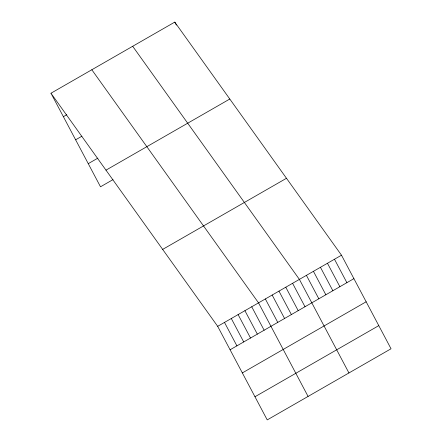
<?xml version="1.0" encoding="UTF-8"?>
<svg xmlns="http://www.w3.org/2000/svg" width="442" height="442" viewBox="0 0 442 442"><rect width="100%" height="100%" fill="white"/><g stroke="black" fill="none" stroke-linecap="round" stroke-linejoin="round"><path stroke-width="0.66" d="M50.963 93.229L174.778 22.1L341.495 255.205L391.037 348.771L267.222 419.9L217.679 326.329L50.963 93.229L100.505 186.795L112.992 179.623M63.372 116.671L66.781 114.716M75.626 139.81L81.869 136.224M88.251 163.656L97.897 158.114M105.981 170.153L229.796 99.025M162.662 249.404L286.477 178.281M217.679 326.329L341.495 255.205M230.094 349.771L353.909 278.648M242.343 372.915L366.158 301.787M254.968 396.756L378.783 325.632M132.683 46.283L299.4 279.388L348.942 372.954M91.82 69.753L258.537 302.858L308.08 396.43M334.478 259.233L346.893 282.676M327.461 263.266L339.876 286.709M320.444 267.294L332.859 290.737M313.433 271.327L325.842 294.77M174.778 22.1L176.369 25.106M306.416 275.355L318.826 298.798M292.587 283.3L305.002 306.742M285.781 287.212L298.19 310.654M278.968 291.123L291.383 314.566M272.161 295.035L284.571 318.478M265.349 298.947L277.758 322.389M251.73 306.77L264.139 330.213M244.918 310.682L257.332 334.124M238.111 314.594L250.52 338.036M231.299 318.505L243.713 341.948M224.492 322.417L236.901 345.859"/></g></svg>
